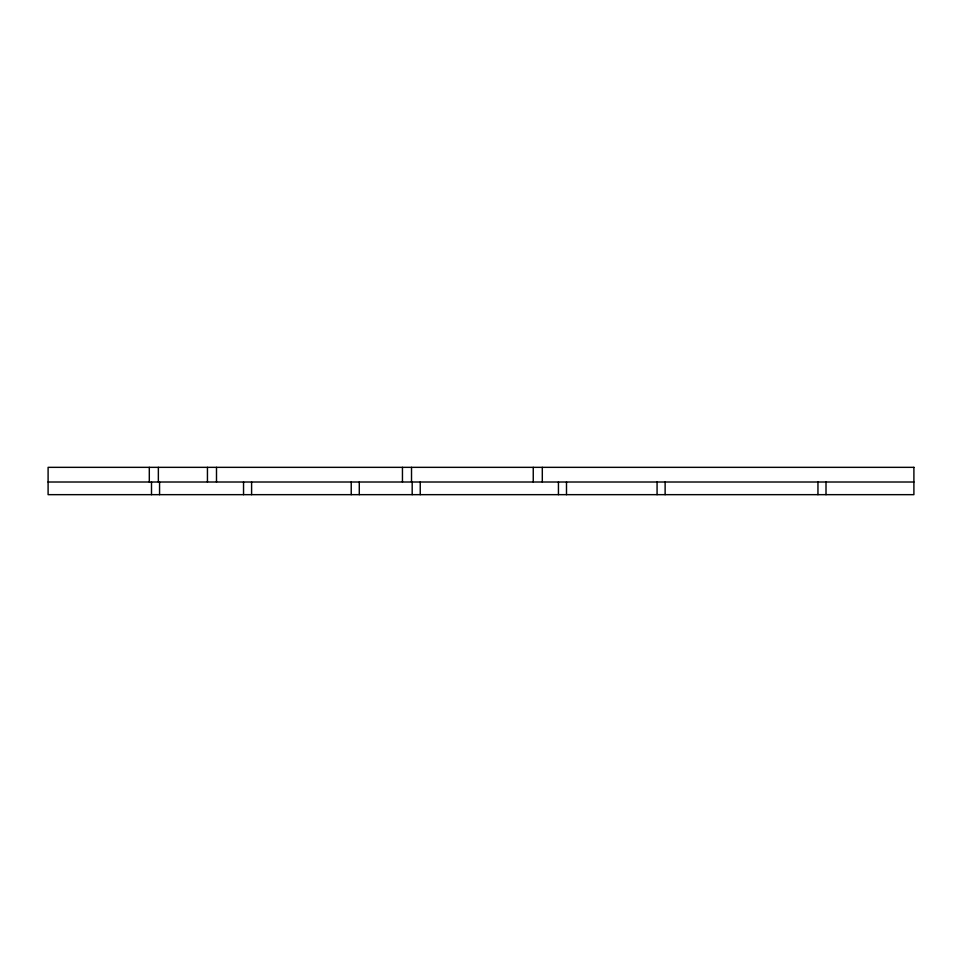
<?xml version="1.0" encoding="UTF-8"?>
<svg xmlns="http://www.w3.org/2000/svg" width="962" height="962" viewBox="0 0 962 962"><rect width="100%" height="100%" fill="white"/><g stroke="black" fill="none" stroke-linecap="round" stroke-linejoin="round"><path stroke-width="1.44" d="M48.1 482.01L913.9 482.01M826.009 482.01L826.009 494.66M817.953 482.01L817.953 494.66M665.127 482.01L665.127 494.66M657.07 482.01L657.07 494.66M566.498 482.01L566.498 494.66M558.441 482.01L558.441 494.66M542.303 467.34L542.303 482.01M533.249 467.34L533.249 482.01M420.238 482.01L420.238 494.66M412.181 482.01L412.181 494.66M411.52 467.34L411.52 482.01M402.453 467.34L402.453 482.01M359.283 482.01L359.283 494.66M351.226 482.01L351.226 494.66M251.599 482.01L251.599 494.66M243.542 482.01L243.542 494.66M216.498 467.34L216.498 482.01M207.443 467.34L207.443 482.01M159.56 482.01L159.56 494.66M158.357 467.34L158.357 482.01M151.503 482.01L151.503 494.66M149.302 467.34L149.302 482.01M913.9 467.34L48.1 467.34L48.1 494.66L913.9 494.66L913.9 467.34"/></g></svg>
